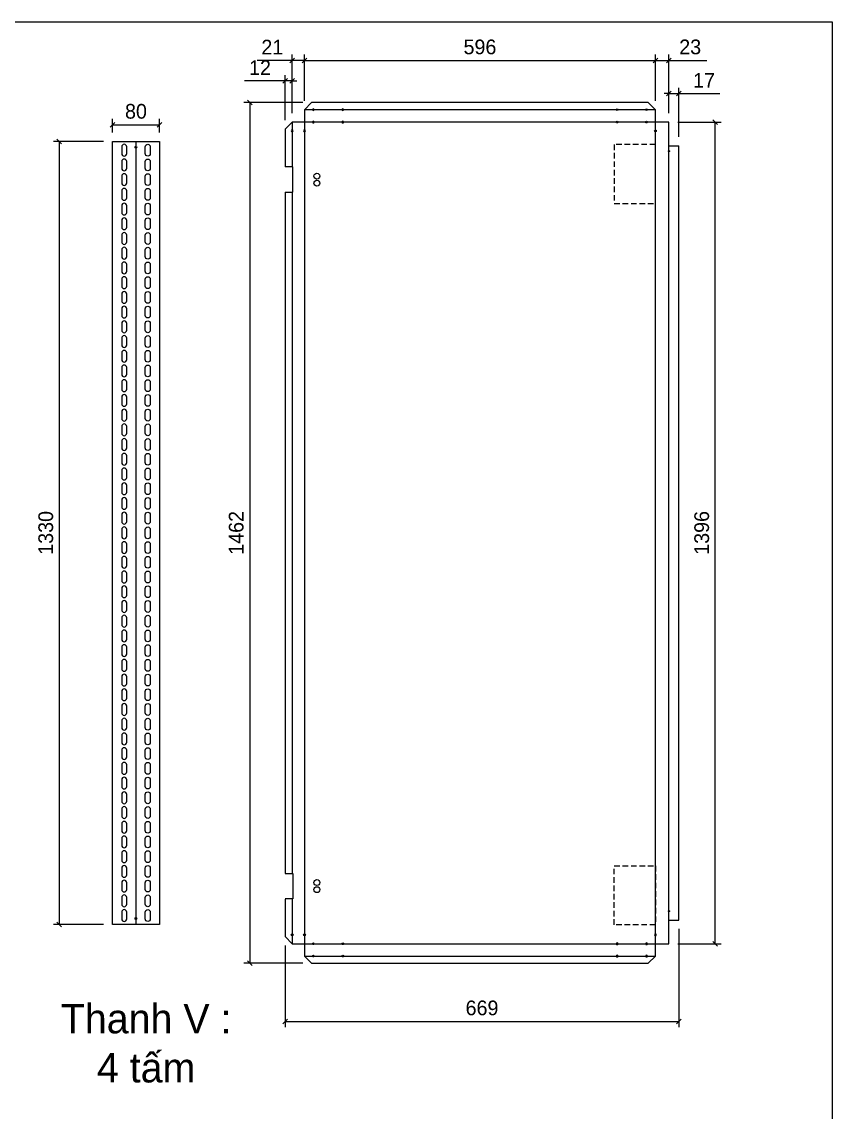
# Model space of a CAD drawing. Header units: millimetres. Extents: x 0 to 4455, y 0 to 3150.
# Drawn here: x 3079 to 4455, y 1298 to 3150 of the extents above; entities that cross this region are included whole.
import ezdxf
from ezdxf.enums import TextEntityAlignment as Align

# ---------------------------------------------------------------- set-up
doc = ezdxf.new("R2010")
doc.units = ezdxf.units.MM
doc.linetypes.add('HIDDEN2', pattern=[4.7625, 3.175, -1.5875])
doc.layers.add('CNC', color=7, linetype='Continuous')
doc.layers.add('DIM', color=253, linetype='Continuous')
doc.styles.add('Tahoma (Input Text)', font='tahoma.ttf')
doc.dimstyles.new('Dim-25', dxfattribs={"dimtxt": 25, "dimasz": 8, "dimexe": 10, "dimexo": 15, "dimgap": 10, "dimtad": 1, "dimdec": 0, "dimtxsty": 'Standard', "dimblk": 'OBLIQUE', "dimcen": 10, "dimclrd": 5, "dimclre": 5, "dimclrt": 3, "dimazin": 3, "dimtfac": 1, "dimtdec": 0, "dimtmove": 0, "dimatfit": 3, "dimldrblk": 'OBLIQUE', "dimlwd": 9, "dimlwe": 9})

# ---------------------------------------------------------------- blocks, each defined once
blk = doc.blocks.new('khungtenAsean2')
at = {"color": 7}
blk.add_lwpolyline([(0, 0), (2970, 0), (2970, -2100), (0, -2100)], close=True, dxfattribs=at)
at = {"color": 1, "style": 'Tahoma (Input Text)', "flags": 8}
for tag, p in [('#01', (137.1, -2021.3)), ('#03', (506.6, -2019.3)), ('#05', (1106.6, -2021.3)), ('#07', (1834.7, -2021.3)), ('#09', (2146.7, -2021.3)), ('#02', (98.5, -2081.3)), ('#04', (486.1, -2081.3)), ('#06', (1065.3, -2081.3)), ('#08', (1817.4, -2081.3)), ('#10', (2146.7, -2081.3))]:
    blk.add_attdef(tag, p, '', height=25, dxfattribs=at)
blk.add_attdef('#11', text='', height=25, dxfattribs=at).set_placement((2915, -2067.3), align=Align.CENTER)
blk = doc.blocks.new('*D39')
at = {"color": 0, "linetype": 'ByBlock', "lineweight": -2}
for p, q in [((3236.4, 2979.1), (3228.4, 2971.1)), ((3308.4, 2971.1), (3316.4, 2979.1))]:
    blk.add_line(p, q, dxfattribs=at)
at = {"layer": 'Defpoints', "color": 0, "ltscale": 3, "transparency": 16777216}
for p in [(3312.4, 2975.1), (3232.4, 2946.9), (3312.4, 2946.9)]:
    blk.add_point(p, dxfattribs=at)
at = {"layer": 'DIM', "color": 5, "lineweight": 9, "ltscale": 3, "transparency": 16777216}
for p, q in [((3232.4, 2961.9), (3232.4, 2985.1)), ((3312.4, 2961.9), (3312.4, 2985.1)), ((3232.4, 2975.1), (3312.4, 2975.1))]:
    blk.add_line(p, q, dxfattribs=at)
at = {"layer": 'DIM', "color": 3, "ltscale": 3, "transparency": 16777216, "insert": (3272.4, 2997.8), "char_height": 25, "attachment_point": 5}
blk.add_mtext('80', dxfattribs=at)
blk = doc.blocks.new('_Oblique')
at = {"color": 0, "linetype": 'ByBlock', "lineweight": -2}
blk.add_line((-0.5, -0.5), (0.5, 0.5), dxfattribs=at)
blk = doc.blocks.new('*D40')
at = {"color": 0, "linetype": 'ByBlock', "lineweight": -2}
for p, q in [((3146.1, 2942.9), (3138.1, 2950.9)), ((3138.1, 1620.9), (3146.1, 1612.9))]:
    blk.add_line(p, q, dxfattribs=at)
at = {"layer": 'Defpoints', "color": 0, "transparency": 16777216}
for p in [(3232.4, 2946.9), (3142.1, 1616.9), (3232.4, 1616.9)]:
    blk.add_point(p, dxfattribs=at)
at = {"layer": 'DIM', "color": 5, "lineweight": 9, "transparency": 16777216}
for p, q in [((3217.4, 2946.9), (3132.1, 2946.9)), ((3142.1, 2946.9), (3142.1, 1616.9)), ((3217.4, 1616.9), (3132.1, 1616.9))]:
    blk.add_line(p, q, dxfattribs=at)
at = {"layer": 'DIM', "color": 3, "transparency": 16777216, "insert": (3119.3, 2281.9), "char_height": 25, "attachment_point": 5, "rotation": 90}
blk.add_mtext('1330', dxfattribs=at)
blk = doc.blocks.new('f3daunguoc')
at = {"layer": 'CNC', "color": 2, "lineweight": -3}
blk.add_circle((0, 0), 1.5, dxfattribs=at)
blk = doc.blocks.new('*D41')
at = {"color": 0, "linetype": 'ByBlock', "lineweight": -2}
for p, q in [((3529.7, 1456.1), (3521.7, 1448.1)), ((4190.7, 1448.1), (4198.7, 1456.1))]:
    blk.add_line(p, q, dxfattribs=at)
at = {"layer": 'Defpoints', "color": 0, "transparency": 16777216}
for p in [(4194.7, 1624.3), (3525.7, 1596.1), (4194.7, 1452.1)]:
    blk.add_point(p, dxfattribs=at)
at = {"layer": 'DIM', "color": 5, "lineweight": 9, "transparency": 16777216}
for p, q in [((4194.7, 1609.3), (4194.7, 1442.1)), ((3525.7, 1581.1), (3525.7, 1442.1)), ((3525.7, 1452.1), (4194.7, 1452.1))]:
    blk.add_line(p, q, dxfattribs=at)
at = {"layer": 'DIM', "color": 3, "transparency": 16777216, "insert": (3860.2, 1474.9), "char_height": 25, "attachment_point": 5}
blk.add_mtext('669', dxfattribs=at)
blk = doc.blocks.new('*D42')
at = {"color": 0, "linetype": 'ByBlock', "lineweight": -2}
for p, q in [((3562.7, 3088.4), (3554.7, 3080.4)), ((4150.7, 3080.4), (4158.7, 3088.4))]:
    blk.add_line(p, q, dxfattribs=at)
at = {"layer": 'Defpoints', "color": 0, "transparency": 16777216}
for p in [(4154.7, 3084.4), (3558.7, 3000.7), (4154.7, 3000.7)]:
    blk.add_point(p, dxfattribs=at)
at = {"layer": 'DIM', "color": 5, "lineweight": 9, "transparency": 16777216}
for p, q in [((3558.7, 3015.7), (3558.7, 3094.4)), ((4154.7, 3015.7), (4154.7, 3094.4)), ((3558.7, 3084.4), (4154.7, 3084.4))]:
    blk.add_line(p, q, dxfattribs=at)
at = {"layer": 'DIM', "color": 3, "transparency": 16777216, "insert": (3856.7, 3107.2), "char_height": 25, "attachment_point": 5}
blk.add_mtext('596', dxfattribs=at)
blk = doc.blocks.new('*D43')
at = {"color": 0, "linetype": 'ByBlock', "lineweight": -2}
for p, q in [((4260.3, 2975.7), (4252.3, 2983.7)), ((4252.3, 1588.1), (4260.3, 1580.1))]:
    blk.add_line(p, q, dxfattribs=at)
at = {"layer": 'Defpoints', "color": 0, "transparency": 16777216}
for p in [(4177.7, 2979.7), (4256.3, 2979.7), (4177.7, 1584.1)]:
    blk.add_point(p, dxfattribs=at)
at = {"layer": 'DIM', "color": 5, "lineweight": 9, "transparency": 16777216}
for p, q in [((4192.7, 2979.7), (4266.3, 2979.7)), ((4256.3, 1584.1), (4256.3, 2979.7)), ((4192.7, 1584.1), (4266.3, 1584.1))]:
    blk.add_line(p, q, dxfattribs=at)
at = {"layer": 'DIM', "color": 3, "transparency": 16777216, "insert": (4233.5, 2281.9), "char_height": 25, "attachment_point": 5, "rotation": 90}
blk.add_mtext('1396', dxfattribs=at)
blk = doc.blocks.new('*D44')
at = {"color": 0, "linetype": 'ByBlock', "lineweight": -2}
for p, q in [((3541.7, 3088.4), (3533.7, 3080.4)), ((3554.7, 3080.4), (3562.7, 3088.4))]:
    blk.add_line(p, q, dxfattribs=at)
at = {"layer": 'Defpoints', "color": 0, "ltscale": 3, "transparency": 16777216}
for p in [(3537.7, 3084.4), (3558.7, 3000.7), (3537.7, 2979.7)]:
    blk.add_point(p, dxfattribs=at)
at = {"layer": 'DIM', "color": 5, "lineweight": 9, "ltscale": 3, "transparency": 16777216}
for p, q in [((3537.7, 2994.7), (3537.7, 3094.4)), ((3558.7, 3015.7), (3558.7, 3094.4)), ((3537.7, 3084.4), (3478.3, 3084.4)), ((3558.7, 3084.4), (3537.7, 3084.4))]:
    blk.add_line(p, q, dxfattribs=at)
at = {"layer": 'DIM', "color": 3, "ltscale": 3, "transparency": 16777216, "insert": (3504, 3107), "char_height": 25, "attachment_point": 5}
blk.add_mtext('21', dxfattribs=at)
blk = doc.blocks.new('*D54')
at = {"color": 0, "linetype": 'ByBlock', "lineweight": -2}
for p, q in [((3469.6, 3008.7), (3461.6, 3016.7)), ((3461.6, 1555.1), (3469.6, 1547.1))]:
    blk.add_line(p, q, dxfattribs=at)
at = {"layer": 'Defpoints', "color": 0, "ltscale": 3, "transparency": 16777216}
for p in [(3570.7, 3012.7), (3465.6, 1551.1), (3570.7, 1551.1)]:
    blk.add_point(p, dxfattribs=at)
at = {"layer": 'DIM', "color": 5, "lineweight": 9, "ltscale": 3, "transparency": 16777216}
for p, q in [((3555.7, 3012.7), (3455.6, 3012.7)), ((3465.6, 3012.7), (3465.6, 1551.1)), ((3555.7, 1551.1), (3455.6, 1551.1))]:
    blk.add_line(p, q, dxfattribs=at)
at = {"layer": 'DIM', "color": 3, "ltscale": 3, "transparency": 16777216, "insert": (3442.8, 2281.9), "char_height": 25, "attachment_point": 5, "rotation": 90}
blk.add_mtext('1462', dxfattribs=at)
blk = doc.blocks.new('*D55')
at = {"color": 0, "linetype": 'ByBlock', "lineweight": -2}
for p, q in [((4173.7, 3024.1), (4181.7, 3032.1)), ((4198.7, 3032.1), (4190.7, 3024.1))]:
    blk.add_line(p, q, dxfattribs=at)
at = {"layer": 'Defpoints', "color": 0, "ltscale": 3, "transparency": 16777216}
for p in [(4194.7, 3028.1), (4177.7, 2979.7), (4194.7, 2939.5)]:
    blk.add_point(p, dxfattribs=at)
at = {"layer": 'DIM', "color": 5, "lineweight": 9, "ltscale": 3, "transparency": 16777216}
for p, q in [((4177.7, 2994.7), (4177.7, 3038.1)), ((4194.7, 2954.5), (4194.7, 3038.1)), ((4177.7, 3028.1), (4169.7, 3028.1)), ((4177.7, 3028.1), (4194.7, 3028.1)), ((4194.7, 3028.1), (4264.2, 3028.1))]:
    blk.add_line(p, q, dxfattribs=at)
at = {"layer": 'DIM', "color": 3, "ltscale": 3, "transparency": 16777216, "insert": (4237.4, 3050.6), "char_height": 25, "attachment_point": 5}
blk.add_mtext('17', dxfattribs=at)
blk = doc.blocks.new('*D56')
at = {"color": 0, "linetype": 'ByBlock', "lineweight": -2}
for p, q in [((4158.7, 3088.4), (4150.7, 3080.4)), ((4173.7, 3080.4), (4181.7, 3088.4))]:
    blk.add_line(p, q, dxfattribs=at)
at = {"layer": 'Defpoints', "color": 0, "ltscale": 3, "transparency": 16777216}
for p in [(4177.7, 3084.4), (4154.7, 3000.7), (4177.7, 2979.7)]:
    blk.add_point(p, dxfattribs=at)
at = {"layer": 'DIM', "color": 5, "lineweight": 9, "ltscale": 3, "transparency": 16777216}
for p, q in [((4154.7, 3015.7), (4154.7, 3094.4)), ((4177.7, 2994.7), (4177.7, 3094.4)), ((4154.7, 3084.4), (4177.7, 3084.4)), ((4177.7, 3084.4), (4241.9, 3084.4))]:
    blk.add_line(p, q, dxfattribs=at)
at = {"layer": 'DIM', "color": 3, "ltscale": 3, "transparency": 16777216, "insert": (4213.8, 3107.2), "char_height": 25, "attachment_point": 5}
blk.add_mtext('23', dxfattribs=at)
blk = doc.blocks.new('*D57')
at = {"color": 0, "linetype": 'ByBlock', "lineweight": -2}
for p, q in [((3521.7, 3045.5), (3529.7, 3053.5)), ((3541.7, 3053.5), (3533.7, 3045.5))]:
    blk.add_line(p, q, dxfattribs=at)
at = {"layer": 'Defpoints', "color": 0, "ltscale": 3, "transparency": 16777216}
for p in [(3525.7, 3049.5), (3525.7, 2967.7), (3537.7, 2979.7)]:
    blk.add_point(p, dxfattribs=at)
at = {"layer": 'DIM', "color": 5, "lineweight": 9, "ltscale": 3, "transparency": 16777216}
for p, q in [((3525.7, 2982.7), (3525.7, 3059.5)), ((3537.7, 2994.7), (3537.7, 3059.5)), ((3525.7, 3049.5), (3456.5, 3049.5)), ((3537.7, 3049.5), (3525.7, 3049.5)), ((3537.7, 3049.5), (3545.7, 3049.5))]:
    blk.add_line(p, q, dxfattribs=at)
at = {"layer": 'DIM', "color": 3, "ltscale": 3, "transparency": 16777216, "insert": (3483.1, 3072.1), "char_height": 25, "attachment_point": 5}
blk.add_mtext('12', dxfattribs=at)

msp = doc.modelspace()

# ---------------------------------------------------------------- linework, layer by layer
at = {"color": 7, "ltscale": 3}
msp.add_line((3272.4, 2946.9), (3272.4, 1616.9), dxfattribs=at)
at = {"ltscale": 3}
msp.add_line((4177.7, 2939.5), (4194.7, 2939.5), dxfattribs=at)
at = {"color": 7}
for points in [[(4177.7, 2979.7), (4154.7, 2979.7), (4154.7, 3000.7), (4142.7, 3012.7), (3570.7, 3012.7), (3558.7, 3000.7), (3558.7, 2979.7), (3537.7, 2979.7), (3525.7, 2967.7), (3525.7, 2903.4)], [(4154.7, 3000.7), (3558.7, 3000.7)], [(3537.7, 2979.7), (3537.7, 2903.4)], [(4177.7, 1584.1), (4177.7, 2979.7)], [(4177.7, 1624.3), (4194.7, 1624.3), (4194.7, 2939.5)], [(3525.7, 2860.4), (3525.7, 1703.4)], [(3537.7, 2860.4), (3537.7, 1703.4)], [(3525.7, 1659.9), (3525.7, 1596.1), (3537.7, 1584.1), (3558.7, 1584.1), (3558.7, 1563.1), (3570.7, 1551.1), (4142.7, 1551.1), (4154.7, 1563.1), (4154.7, 1584.1), (4177.7, 1584.1)], [(3537.7, 1660.4), (3537.7, 1584.1)], [(3558.7, 1563.1), (4154.7, 1563.1)]]:
    msp.add_lwpolyline(points, dxfattribs=at)
msp.add_lwpolyline([(4154.7, 2979.7), (3558.7, 2979.7), (3558.7, 1584.1), (4154.7, 1584.1)], close=True, dxfattribs=at)
at = {"color": 7, "ltscale": 3}
msp.add_lwpolyline([(3232.4, 2946.9), (3312.4, 2946.9), (3312.4, 1616.9), (3232.4, 1616.9)], close=True, dxfattribs=at)
at = {"color": 2, "ltscale": 3}
for points in [[(3256.7, 2926.2), (3256.7, 2937.7, 1), (3248.2, 2937.7), (3248.2, 2926.2, 1)], [(3288.2, 2926.2), (3288.2, 2937.7, -1), (3296.7, 2937.7), (3296.7, 2926.2, -1)], [(3256.7, 2901.2), (3256.7, 2912.7, 1), (3248.2, 2912.7), (3248.2, 2901.2, 1)], [(3288.2, 2901.2), (3288.2, 2912.7, -1), (3296.7, 2912.7), (3296.7, 2901.2, -1)], [(3256.7, 2876.2), (3256.7, 2887.7, 1), (3248.2, 2887.7), (3248.2, 2876.2, 1)], [(3288.2, 2876.2), (3288.2, 2887.7, -1), (3296.7, 2887.7), (3296.7, 2876.2, -1)], [(3256.7, 2851.2), (3256.7, 2862.7, 1), (3248.2, 2862.7), (3248.2, 2851.2, 1)], [(3288.2, 2851.2), (3288.2, 2862.7, -1), (3296.7, 2862.7), (3296.7, 2851.2, -1)], [(3256.7, 2826.2), (3256.7, 2837.7, 1), (3248.2, 2837.7), (3248.2, 2826.2, 1)], [(3288.2, 2826.2), (3288.2, 2837.7, -1), (3296.7, 2837.7), (3296.7, 2826.2, -1)], [(3256.7, 2801.2), (3256.7, 2812.7, 1), (3248.2, 2812.7), (3248.2, 2801.2, 1)], [(3288.2, 2801.2), (3288.2, 2812.7, -1), (3296.7, 2812.7), (3296.7, 2801.2, -1)], [(3256.7, 2776.2), (3256.7, 2787.7, 1), (3248.2, 2787.7), (3248.2, 2776.2, 1)], [(3288.2, 2776.2), (3288.2, 2787.7, -1), (3296.7, 2787.7), (3296.7, 2776.2, -1)], [(3256.7, 2751.2), (3256.7, 2762.7, 1), (3248.2, 2762.7), (3248.2, 2751.2, 1)], [(3288.2, 2751.2), (3288.2, 2762.7, -1), (3296.7, 2762.7), (3296.7, 2751.2, -1)], [(3256.7, 2726.2), (3256.7, 2737.7, 1), (3248.2, 2737.7), (3248.2, 2726.2, 1)], [(3288.2, 2726.2), (3288.2, 2737.7, -1), (3296.7, 2737.7), (3296.7, 2726.2, -1)], [(3256.7, 2701.2), (3256.7, 2712.7, 1), (3248.2, 2712.7), (3248.2, 2701.2, 1)], [(3288.2, 2701.2), (3288.2, 2712.7, -1), (3296.7, 2712.7), (3296.7, 2701.2, -1)], [(3256.7, 2676.2), (3256.7, 2687.7, 1), (3248.2, 2687.7), (3248.2, 2676.2, 1)], [(3288.2, 2676.2), (3288.2, 2687.7, -1), (3296.7, 2687.7), (3296.7, 2676.2, -1)], [(3256.7, 2651.2), (3256.7, 2662.7, 1), (3248.2, 2662.7), (3248.2, 2651.2, 1)], [(3288.2, 2651.2), (3288.2, 2662.7, -1), (3296.7, 2662.7), (3296.7, 2651.2, -1)], [(3256.7, 2626.2), (3256.7, 2637.7, 1), (3248.2, 2637.7), (3248.2, 2626.2, 1)], [(3288.2, 2626.2), (3288.2, 2637.7, -1), (3296.7, 2637.7), (3296.7, 2626.2, -1)], [(3256.7, 2601.2), (3256.7, 2612.7, 1), (3248.2, 2612.7), (3248.2, 2601.2, 1)], [(3288.2, 2601.2), (3288.2, 2612.7, -1), (3296.7, 2612.7), (3296.7, 2601.2, -1)], [(3256.7, 2576.2), (3256.7, 2587.7, 1), (3248.2, 2587.7), (3248.2, 2576.2, 1)], [(3288.2, 2576.2), (3288.2, 2587.7, -1), (3296.7, 2587.7), (3296.7, 2576.2, -1)], [(3256.7, 2551.2), (3256.7, 2562.7, 1), (3248.2, 2562.7), (3248.2, 2551.2, 1)], [(3288.2, 2551.2), (3288.2, 2562.7, -1), (3296.7, 2562.7), (3296.7, 2551.2, -1)], [(3256.7, 2526.2), (3256.7, 2537.7, 1), (3248.2, 2537.7), (3248.2, 2526.2, 1)], [(3288.2, 2526.2), (3288.2, 2537.7, -1), (3296.7, 2537.7), (3296.7, 2526.2, -1)], [(3256.7, 2501.2), (3256.7, 2512.7, 1), (3248.2, 2512.7), (3248.2, 2501.2, 1)], [(3288.2, 2501.2), (3288.2, 2512.7, -1), (3296.7, 2512.7), (3296.7, 2501.2, -1)], [(3256.7, 2476.2), (3256.7, 2487.7, 1), (3248.2, 2487.7), (3248.2, 2476.2, 1)], [(3288.2, 2476.2), (3288.2, 2487.7, -1), (3296.7, 2487.7), (3296.7, 2476.2, -1)], [(3256.7, 2451.2), (3256.7, 2462.7, 1), (3248.2, 2462.7), (3248.2, 2451.2, 1)], [(3288.2, 2451.2), (3288.2, 2462.7, -1), (3296.7, 2462.7), (3296.7, 2451.2, -1)], [(3256.7, 2426.2), (3256.7, 2437.7, 1), (3248.2, 2437.7), (3248.2, 2426.2, 1)], [(3288.2, 2426.2), (3288.2, 2437.7, -1), (3296.7, 2437.7), (3296.7, 2426.2, -1)], [(3256.7, 2401.2), (3256.7, 2412.7, 1), (3248.2, 2412.7), (3248.2, 2401.2, 1)], [(3288.2, 2401.2), (3288.2, 2412.7, -1), (3296.7, 2412.7), (3296.7, 2401.2, -1)], [(3256.7, 2376.2), (3256.7, 2387.7, 1), (3248.2, 2387.7), (3248.2, 2376.2, 1)], [(3288.2, 2376.2), (3288.2, 2387.7, -1), (3296.7, 2387.7), (3296.7, 2376.2, -1)], [(3256.7, 2351.2), (3256.7, 2362.7, 1), (3248.2, 2362.7), (3248.2, 2351.2, 1)], [(3288.2, 2351.2), (3288.2, 2362.7, -1), (3296.7, 2362.7), (3296.7, 2351.2, -1)], [(3256.7, 2326.2), (3256.7, 2337.7, 1), (3248.2, 2337.7), (3248.2, 2326.2, 1)], [(3288.2, 2326.2), (3288.2, 2337.7, -1), (3296.7, 2337.7), (3296.7, 2326.2, -1)], [(3256.7, 2301.2), (3256.7, 2312.7, 1), (3248.2, 2312.7), (3248.2, 2301.2, 1)], [(3288.2, 2301.2), (3288.2, 2312.7, -1), (3296.7, 2312.7), (3296.7, 2301.2, -1)], [(3256.7, 2276.2), (3256.7, 2287.7, 1), (3248.2, 2287.7), (3248.2, 2276.2, 1)], [(3288.2, 2276.2), (3288.2, 2287.7, -1), (3296.7, 2287.7), (3296.7, 2276.2, -1)], [(3256.7, 2251.2), (3256.7, 2262.7, 1), (3248.2, 2262.7), (3248.2, 2251.2, 1)], [(3288.2, 2251.2), (3288.2, 2262.7, -1), (3296.7, 2262.7), (3296.7, 2251.2, -1)], [(3256.7, 2226.2), (3256.7, 2237.7, 1), (3248.2, 2237.7), (3248.2, 2226.2, 1)], [(3288.2, 2226.2), (3288.2, 2237.7, -1), (3296.7, 2237.7), (3296.7, 2226.2, -1)], [(3256.7, 2201.2), (3256.7, 2212.7, 1), (3248.2, 2212.7), (3248.2, 2201.2, 1)], [(3288.2, 2201.2), (3288.2, 2212.7, -1), (3296.7, 2212.7), (3296.7, 2201.2, -1)], [(3256.7, 2176.2), (3256.7, 2187.7, 1), (3248.2, 2187.7), (3248.2, 2176.2, 1)], [(3288.2, 2176.2), (3288.2, 2187.7, -1), (3296.7, 2187.7), (3296.7, 2176.2, -1)], [(3256.7, 2151.2), (3256.7, 2162.7, 1), (3248.2, 2162.7), (3248.2, 2151.2, 1)], [(3288.2, 2151.2), (3288.2, 2162.7, -1), (3296.7, 2162.7), (3296.7, 2151.2, -1)], [(3256.7, 2126.2), (3256.7, 2137.7, 1), (3248.2, 2137.7), (3248.2, 2126.2, 1)], [(3288.2, 2126.2), (3288.2, 2137.7, -1), (3296.7, 2137.7), (3296.7, 2126.2, -1)], [(3256.7, 2101.2), (3256.7, 2112.7, 1), (3248.2, 2112.7), (3248.2, 2101.2, 1)], [(3288.2, 2101.2), (3288.2, 2112.7, -1), (3296.7, 2112.7), (3296.7, 2101.2, -1)], [(3256.7, 2076.2), (3256.7, 2087.7, 1), (3248.2, 2087.7), (3248.2, 2076.2, 1)], [(3288.2, 2076.2), (3288.2, 2087.7, -1), (3296.7, 2087.7), (3296.7, 2076.2, -1)], [(3256.7, 2051.2), (3256.7, 2062.7, 1), (3248.2, 2062.7), (3248.2, 2051.2, 1)], [(3288.2, 2051.2), (3288.2, 2062.7, -1), (3296.7, 2062.7), (3296.7, 2051.2, -1)], [(3256.7, 2026.2), (3256.7, 2037.7, 1), (3248.2, 2037.7), (3248.2, 2026.2, 1)], [(3288.2, 2026.2), (3288.2, 2037.7, -1), (3296.7, 2037.7), (3296.7, 2026.2, -1)], [(3256.7, 2001.2), (3256.7, 2012.7, 1), (3248.2, 2012.7), (3248.2, 2001.2, 1)], [(3288.2, 2001.2), (3288.2, 2012.7, -1), (3296.7, 2012.7), (3296.7, 2001.2, -1)], [(3256.7, 1976.2), (3256.7, 1987.7, 1), (3248.2, 1987.7), (3248.2, 1976.2, 1)], [(3288.2, 1976.2), (3288.2, 1987.7, -1), (3296.7, 1987.7), (3296.7, 1976.2, -1)], [(3256.7, 1951.2), (3256.7, 1962.7, 1), (3248.2, 1962.7), (3248.2, 1951.2, 1)], [(3288.2, 1951.2), (3288.2, 1962.7, -1), (3296.7, 1962.7), (3296.7, 1951.2, -1)], [(3256.7, 1926.2), (3256.7, 1937.7, 1), (3248.2, 1937.7), (3248.2, 1926.2, 1)], [(3288.2, 1926.2), (3288.2, 1937.7, -1), (3296.7, 1937.7), (3296.7, 1926.2, -1)], [(3256.7, 1901.2), (3256.7, 1912.7, 1), (3248.2, 1912.7), (3248.2, 1901.2, 1)], [(3288.2, 1901.2), (3288.2, 1912.7, -1), (3296.7, 1912.7), (3296.7, 1901.2, -1)], [(3256.7, 1876.2), (3256.7, 1887.7, 1), (3248.2, 1887.7), (3248.2, 1876.2, 1)], [(3288.2, 1876.2), (3288.2, 1887.7, -1), (3296.7, 1887.7), (3296.7, 1876.2, -1)], [(3256.7, 1851.2), (3256.7, 1862.7, 1), (3248.2, 1862.7), (3248.2, 1851.2, 1)], [(3288.2, 1851.2), (3288.2, 1862.7, -1), (3296.7, 1862.7), (3296.7, 1851.2, -1)], [(3256.7, 1826.2), (3256.7, 1837.7, 1), (3248.2, 1837.7), (3248.2, 1826.2, 1)], [(3288.2, 1826.2), (3288.2, 1837.7, -1), (3296.7, 1837.7), (3296.7, 1826.2, -1)], [(3256.7, 1801.2), (3256.7, 1812.7, 1), (3248.2, 1812.7), (3248.2, 1801.2, 1)], [(3288.2, 1801.2), (3288.2, 1812.7, -1), (3296.7, 1812.7), (3296.7, 1801.2, -1)], [(3256.7, 1776.2), (3256.7, 1787.7, 1), (3248.2, 1787.7), (3248.2, 1776.2, 1)], [(3288.2, 1776.2), (3288.2, 1787.7, -1), (3296.7, 1787.7), (3296.7, 1776.2, -1)], [(3256.7, 1751.2), (3256.7, 1762.7, 1), (3248.2, 1762.7), (3248.2, 1751.2, 1)], [(3288.2, 1751.2), (3288.2, 1762.7, -1), (3296.7, 1762.7), (3296.7, 1751.2, -1)], [(3256.7, 1726.2), (3256.7, 1737.7, 1), (3248.2, 1737.7), (3248.2, 1726.2, 1)], [(3288.2, 1726.2), (3288.2, 1737.7, -1), (3296.7, 1737.7), (3296.7, 1726.2, -1)], [(3256.7, 1701.2), (3256.7, 1712.7, 1), (3248.2, 1712.7), (3248.2, 1701.2, 1)], [(3288.2, 1701.2), (3288.2, 1712.7, -1), (3296.7, 1712.7), (3296.7, 1701.2, -1)], [(3256.7, 1676.2), (3256.7, 1687.7, 1), (3248.2, 1687.7), (3248.2, 1676.2, 1)], [(3288.2, 1676.2), (3288.2, 1687.7, -1), (3296.7, 1687.7), (3296.7, 1676.2, -1)], [(3256.7, 1651.2), (3256.7, 1662.7, 1), (3248.2, 1662.7), (3248.2, 1651.2, 1)], [(3288.2, 1651.2), (3288.2, 1662.7, -1), (3296.7, 1662.7), (3296.7, 1651.2, -1)], [(3256.7, 1626.2), (3256.7, 1637.7, 1), (3248.2, 1637.7), (3248.2, 1626.2, 1)], [(3288.2, 1626.2), (3288.2, 1637.7, -1), (3296.7, 1637.7), (3296.7, 1626.2, -1)]]:
    msp.add_lwpolyline(points, format="xyb", close=True, dxfattribs=at)
at = {"linetype": 'HIDDEN2', "ltscale": 3}
for points in [[(4084.7, 2841.5), (4154.7, 2841.5), (4154.7, 2941.5), (4084.7, 2941.5)], [(4084.7, 1716.3), (4154.7, 1716.3), (4154.7, 1616.3), (4084.7, 1616.3)]]:
    msp.add_lwpolyline(points, close=True, dxfattribs=at)
at = {"color": 2}
for points in [[(3525.7, 2860.4), (3538.7, 2860.4), (3538.7, 2903.4), (3525.7, 2903.4)], [(3525.7, 1703.4), (3538.7, 1703.4), (3538.7, 1660.4), (3525.7, 1660.4)]]:
    msp.add_lwpolyline(points, dxfattribs=at)
for centre, radius in [((3272.4, 2936.9), 1.5), ((3579.7, 2887.9), 5), ((3579.7, 2875.9), 5), ((3579.7, 1687.9), 5), ((3579.7, 1675.9), 5), ((3272.4, 1626.9), 1.5)]:
    msp.add_circle(centre, radius, dxfattribs=at)
at = {"color": 2, "ltscale": 3}
for centre in [(4177.7, 2930.2), (4177.7, 1639.3)]:
    msp.add_circle(centre, 1, dxfattribs=at)

# ---------------------------------------------------------------- block references
at = {"color": 7, "xscale": 1.5, "yscale": 1.5, "zscale": 1.5}
msp.add_blockref('khungtenAsean2', (0, 3150), dxfattribs=at)
at = {"lineweight": -3, "xscale": -1, "rotation": 180}
for p in [(3573.7, 3000.7), (3623.7, 3000.7), (3537.7, 2964.7), (3558.7, 2964.7), (3573.7, 2979.7), (3623.7, 2979.7)]:
    msp.add_blockref('f3daunguoc', p, dxfattribs=at)
at = {"lineweight": -3, "rotation": 180}
for p in [(4089.7, 3000.7), (4139.7, 3000.7), (4089.7, 2979.7), (4139.7, 2979.7), (4154.7, 2964.7)]:
    msp.add_blockref('f3daunguoc', p, dxfattribs=at)
at = {"lineweight": -3}
for p in [(3537.7, 1599.1), (3558.7, 1599.1), (3573.7, 1584.1), (3623.7, 1584.1), (3573.7, 1563.1), (3623.7, 1563.1)]:
    msp.add_blockref('f3daunguoc', p, dxfattribs=at)
at = {"lineweight": -3, "xscale": -1}
for p in [(4154.7, 1599.1), (4089.7, 1584.1), (4139.7, 1584.1), (4089.7, 1563.1), (4139.7, 1563.1)]:
    msp.add_blockref('f3daunguoc', p, dxfattribs=at)

# ---------------------------------------------------------------- texts
at = {"color": 2, "insert": (3289.7, 1414.8), "char_height": 50, "width": 1216.419, "attachment_point": 5}
msp.add_mtext('Thanh V : \\P4 tấm', dxfattribs=at)

# ---------------------------------------------------------------- dimensions: what is measured, and where the dimension line sits
at = {"layer": 'DIM', "ltscale": 3}
for base, p1, p2, picture, middle in [((3537.7, 3084.4), (3558.7, 3000.7), (3537.7, 2979.7), '*D44', (3504, 3107)), ((4177.7, 3084.4), (4154.7, 3000.7), (4177.7, 2979.7), '*D56', (4213.8, 3107.2)), ((3525.7, 3049.5), (3537.7, 2979.7), (3525.7, 2967.7), '*D57', (3483.1, 3072.1)), ((4194.7, 3028.1), (4177.7, 2979.7), (4194.7, 2939.5), '*D55', (4237.4, 3050.6))]:
    dim = msp.add_linear_dim(base=base, p1=p1, p2=p2, dimstyle='Dim-25', dxfattribs=at)
    dim.commit()
    dim.dimension.update_dxf_attribs({"geometry": picture, "text_midpoint": middle})
at = {"layer": 'DIM'}
for base, p1, p2, angle, picture, middle in [((4154.7, 3084.4), (3558.7, 3000.7), (4154.7, 3000.7), 180, '*D42', (3856.7, 3107.2)), ((4256.3, 2979.7), (4177.7, 1584.1), (4177.7, 2979.7), 90, '*D43', (4233.5, 2281.9)), ((3142.1, 1616.9), (3232.4, 2946.9), (3232.4, 1616.9), 90, '*D40', (3119.3, 2281.9)), ((4194.7, 1452.1), (3525.7, 1596.1), (4194.7, 1624.3), 180, '*D41', (3860.2, 1474.9))]:
    dim = msp.add_linear_dim(base=base, p1=p1, p2=p2, angle=angle, dimstyle='Dim-25', dxfattribs=at)
    dim.commit()
    dim.dimension.update_dxf_attribs({"geometry": picture, "text_midpoint": middle})
at = {"layer": 'DIM', "color": 7, "ltscale": 3}
dim = msp.add_linear_dim(base=(3312.4, 2975.1), p1=(3232.4, 2946.9), p2=(3312.4, 2946.9), dimstyle='Dim-25', dxfattribs=at)
dim.commit()
dim.dimension.update_dxf_attribs({"geometry": '*D39', "text_midpoint": (3272.4, 2997.8)})
at = {"layer": 'DIM', "ltscale": 3}
dim = msp.add_linear_dim(base=(3465.6, 1551.1), p1=(3570.7, 3012.7), p2=(3570.7, 1551.1), angle=90, dimstyle='Dim-25', dxfattribs=at)
dim.commit()
dim.dimension.update_dxf_attribs({"geometry": '*D54', "text_midpoint": (3442.8, 2281.9)})

doc.saveas('drawing.dxf')
